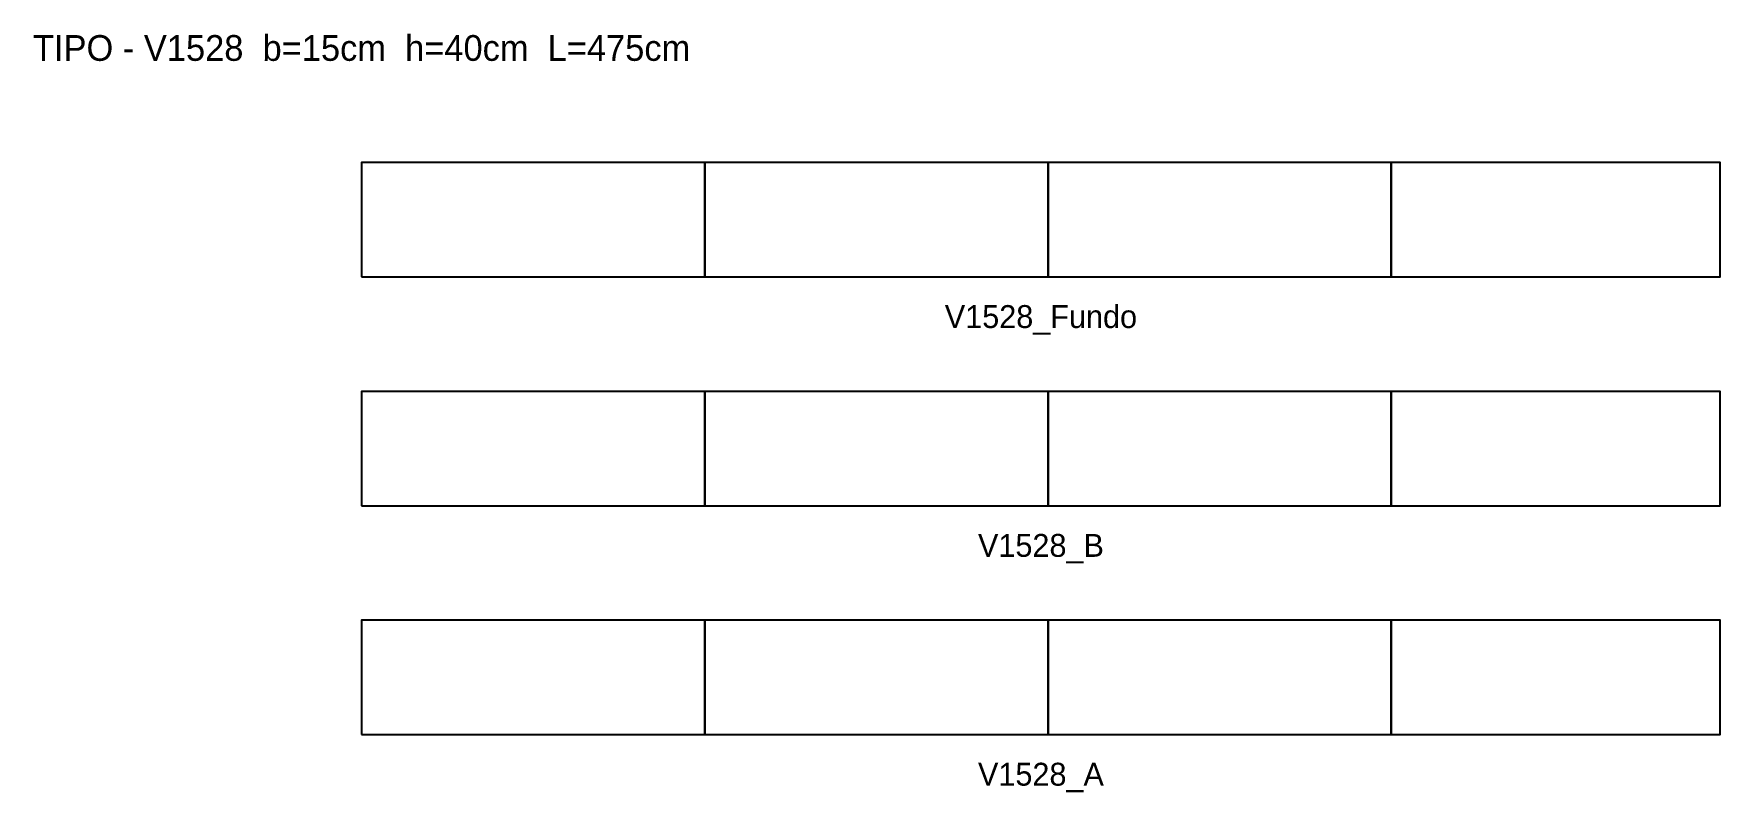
# Model space of a CAD drawing. Header units: metres. Extents: x -115 to 475, y -20 to 245.
import ezdxf

# ---------------------------------------------------------------- set-up
doc = ezdxf.new("R2010")
doc.units = ezdxf.units.M
for name, color, linetype in [('NOMENCLATURA', 2, 'Continuous'), ('Paineis', 7, 'Continuous'), ('Texto Secao', 2, 'Continuous')]:
    doc.layers.add(name, color=color, linetype=linetype)

msp = doc.modelspace()

# ---------------------------------------------------------------- linework, layer by layer
at = {"layer": 'Paineis'}
for points in [[(0, 160), (120, 160), (120, 200), (0, 200)], [(120, 160), (240, 160), (240, 200), (120, 200)], [(240, 160), (360, 160), (360, 200), (240, 200)], [(360, 160), (475, 160), (475, 200), (360, 200)], [(0, 80), (120, 80), (120, 120), (0, 120)], [(120, 80), (240, 80), (240, 120), (120, 120)], [(240, 80), (360, 80), (360, 120), (240, 120)], [(360, 80), (475, 80), (475, 120), (360, 120)], [(0, 0), (120, 0), (120, 40), (0, 40)], [(120, 0), (240, 0), (240, 40), (120, 40)], [(240, 0), (360, 0), (360, 40), (240, 40)], [(360, 0), (475, 0), (475, 40), (360, 40)]]:
    msp.add_lwpolyline(points, close=True, dxfattribs=at)

# ---------------------------------------------------------------- texts
at = {"layer": 'NOMENCLATURA', "insert": (0, 240), "char_height": 9, "width": 495, "attachment_point": 5}
msp.add_mtext('TIPO - V1528  b=15cm  h=40cm  L=475cm', dxfattribs=at)
at = {"layer": 'Texto Secao', "char_height": 8, "width": 495, "attachment_point": 5}
for s, insert in [('V1528_Fundo', (237.5, 145)), ('V1528_B', (237.5, 65)), ('V1528_A', (237.5, -15))]:
    msp.add_mtext(s, dxfattribs=dict(at, insert=insert))

doc.saveas('drawing.dxf')
